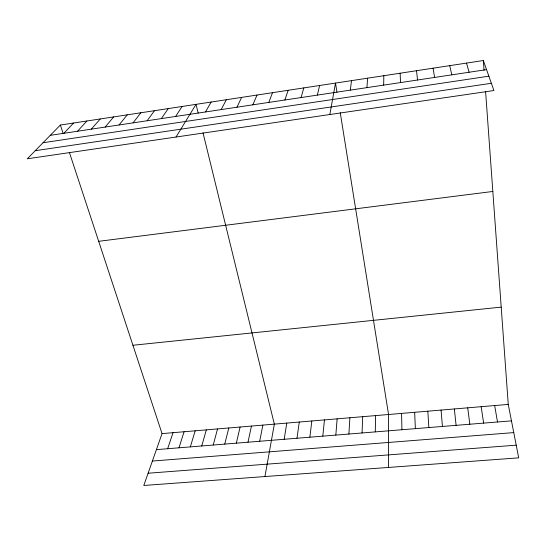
<?xml version="1.0" encoding="UTF-8"?>
<svg xmlns="http://www.w3.org/2000/svg" width="546" height="546" viewBox="0 0 546 546"><rect width="100%" height="100%" fill="white"/><g stroke="black" fill="none" stroke-linecap="round" stroke-linejoin="round"><path stroke-width="0.82" d="M383.674 85.115L383.818 75.703M375.273 431.9L375.6 415.595M362.053 432.971L362.715 416.68M348.901 434.036L349.89 417.765M366.932 87.633L367.608 78.174M335.817 435.094L337.141 418.837M322.809 436.152L324.454 419.908M309.862 437.196L311.827 420.973M350.307 90.138L351.508 80.631M296.99 438.24L299.269 422.031M284.179 439.277L286.78 423.089M329.845 114.524L335.503 83.074L336.971 92.213M264.933 476.549L274.345 424.133L203.003 132.808M259.684 441.264L262.879 425.102M247.986 442.212L251.46 426.064M236.35 443.161L240.103 427.027M317.376 95.1L319.608 85.497M224.761 444.096L228.794 427.975M213.233 445.031L217.533 428.924M301.078 97.557L303.815 87.906M201.754 445.959L206.333 429.873M190.336 446.887L195.181 430.814M178.972 447.809L184.084 431.75M284.889 99.993L288.124 90.302M167.656 448.723L173.034 432.678M69.369 152.368L162.039 433.606L143.796 485.476L518.7 457.848L508.251 404.409L485.585 91.441M268.803 102.416L272.529 92.677M252.825 104.825L257.036 95.045M236.95 107.221L241.639 97.393M221.178 109.596L226.344 99.727M205.508 111.95L211.138 102.041M176.03 137.032L196.034 104.347L198.184 113.118M175.6 116.462L182.111 106.47M161.343 118.605L168.27 108.579M147.167 120.741L154.511 110.681M133.081 122.864L140.827 112.769M119.076 124.973L127.225 114.844M105.153 127.075L113.698 116.905M91.312 129.156L100.252 118.96M77.552 131.231L86.882 120.994M63.875 133.292L73.587 123.027M60.367 125.041L27.3 158.79L493.925 90.52L483.347 60.524L60.367 125.041L63.138 133.456M50.273 135.34L486.554 69.615M43.025 142.738L488.868 76.181M35.217 150.71L491.373 83.285M98.676 241.318L492.833 191.462M132.924 345.263L501.201 307.118M162.039 433.606L508.251 404.409M156.402 449.638L511.465 420.857M152.389 461.049L513.766 432.603M148.109 473.225L516.223 445.167M466.489 63.09L469.116 72.243M449.733 65.65L451.795 74.85M494.662 405.555L497.508 421.99M433.094 68.189L434.589 77.443M340.254 112.715L388.554 414.503L388.588 467.437M481.156 406.695L483.633 423.116M467.717 407.828L469.826 424.235M454.347 408.954L456.101 425.348M416.557 70.707L417.506 80.016M441.052 410.073L442.444 426.453M483.347 60.524L484.063 70.373M427.818 411.193L428.869 427.552M414.66 412.298L415.363 428.651M400.136 73.212L400.532 82.576M401.576 413.404L401.924 429.736"/></g></svg>
